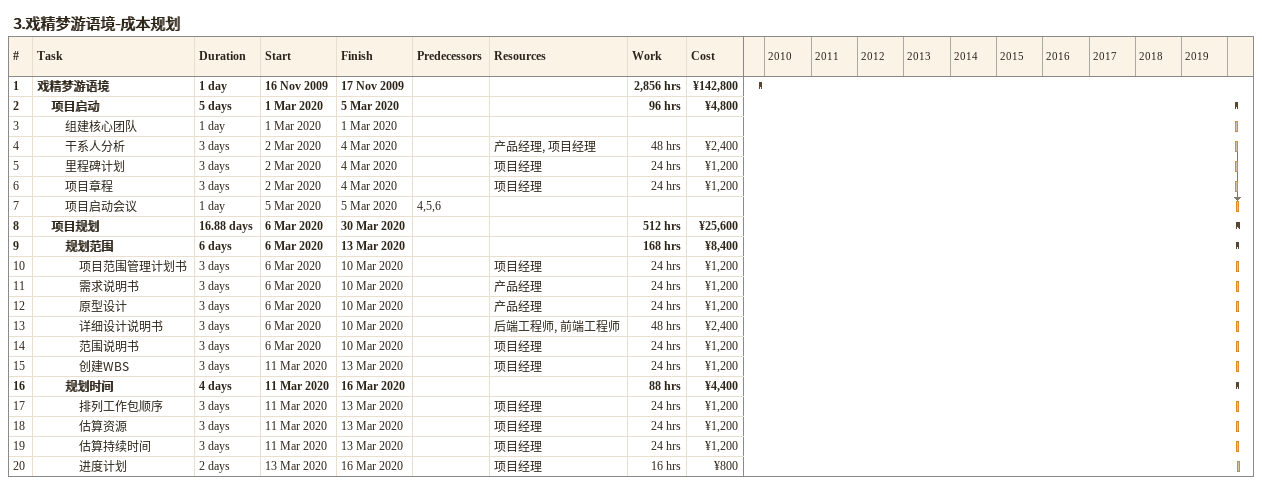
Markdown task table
3.戏精梦游语境-成本规划

| ID | Level | Task | Duration | Start | Finish | Predecessors | Resources | Work (h) | Cost (¥) |
|---|---|---|---|---|---|---|---|---|---|
| 1 | 1 | **戏精梦游语境** | 1d | 2009-11-16 | 2009-11-17 |  |  | 2856 | 142800 |
| 2 | 2 | **项目启动** | 5d | 2020-03-01 | 2020-03-05 |  |  | 96 | 4800 |
| 3 | 3 | 组建核心团队 | 1d | 2020-03-01 | 2020-03-01 |  |  |  |  |
| 4 | 3 | 干系人分析 | 3d | 2020-03-02 | 2020-03-04 |  | 产品经理, 项目经理 | 48 | 2400 |
| 5 | 3 | 里程碑计划 | 3d | 2020-03-02 | 2020-03-04 |  | 项目经理 | 24 | 1200 |
| 6 | 3 | 项目章程 | 3d | 2020-03-02 | 2020-03-04 |  | 项目经理 | 24 | 1200 |
| 7 | 3 | 项目启动会议 | 1d | 2020-03-05 | 2020-03-05 | 4, 5, 6 |  |  |  |
| 8 | 2 | **项目规划** | 16.88d | 2020-03-06 | 2020-03-30 |  |  | 512 | 25600 |
| 9 | 3 | **规划范围** | 6d | 2020-03-06 | 2020-03-13 |  |  | 168 | 8400 |
| 10 | 4 | 项目范围管理计划书 | 3d | 2020-03-06 | 2020-03-10 |  | 项目经理 | 24 | 1200 |
| 11 | 4 | 需求说明书 | 3d | 2020-03-06 | 2020-03-10 |  | 产品经理 | 24 | 1200 |
| 12 | 4 | 原型设计 | 3d | 2020-03-06 | 2020-03-10 |  | 产品经理 | 24 | 1200 |
| 13 | 4 | 详细设计说明书 | 3d | 2020-03-06 | 2020-03-10 |  | 后端工程师, 前端工程师 | 48 | 2400 |
| 14 | 4 | 范围说明书 | 3d | 2020-03-06 | 2020-03-10 |  | 项目经理 | 24 | 1200 |
| 15 | 4 | 创建WBS | 3d | 2020-03-11 | 2020-03-13 |  | 项目经理 | 24 | 1200 |
| 16 | 3 | **规划时间** | 4d | 2020-03-11 | 2020-03-16 |  |  | 88 | 4400 |
| 17 | 4 | 排列工作包顺序 | 3d | 2020-03-11 | 2020-03-13 |  | 项目经理 | 24 | 1200 |
| 18 | 4 | 估算资源 | 3d | 2020-03-11 | 2020-03-13 |  | 项目经理 | 24 | 1200 |
| 19 | 4 | 估算持续时间 | 3d | 2020-03-11 | 2020-03-13 |  | 项目经理 | 24 | 1200 |
| 20 | 4 | 进度计划 | 2d | 2020-03-13 | 2020-03-16 |  | 项目经理 | 16 | 800 |
